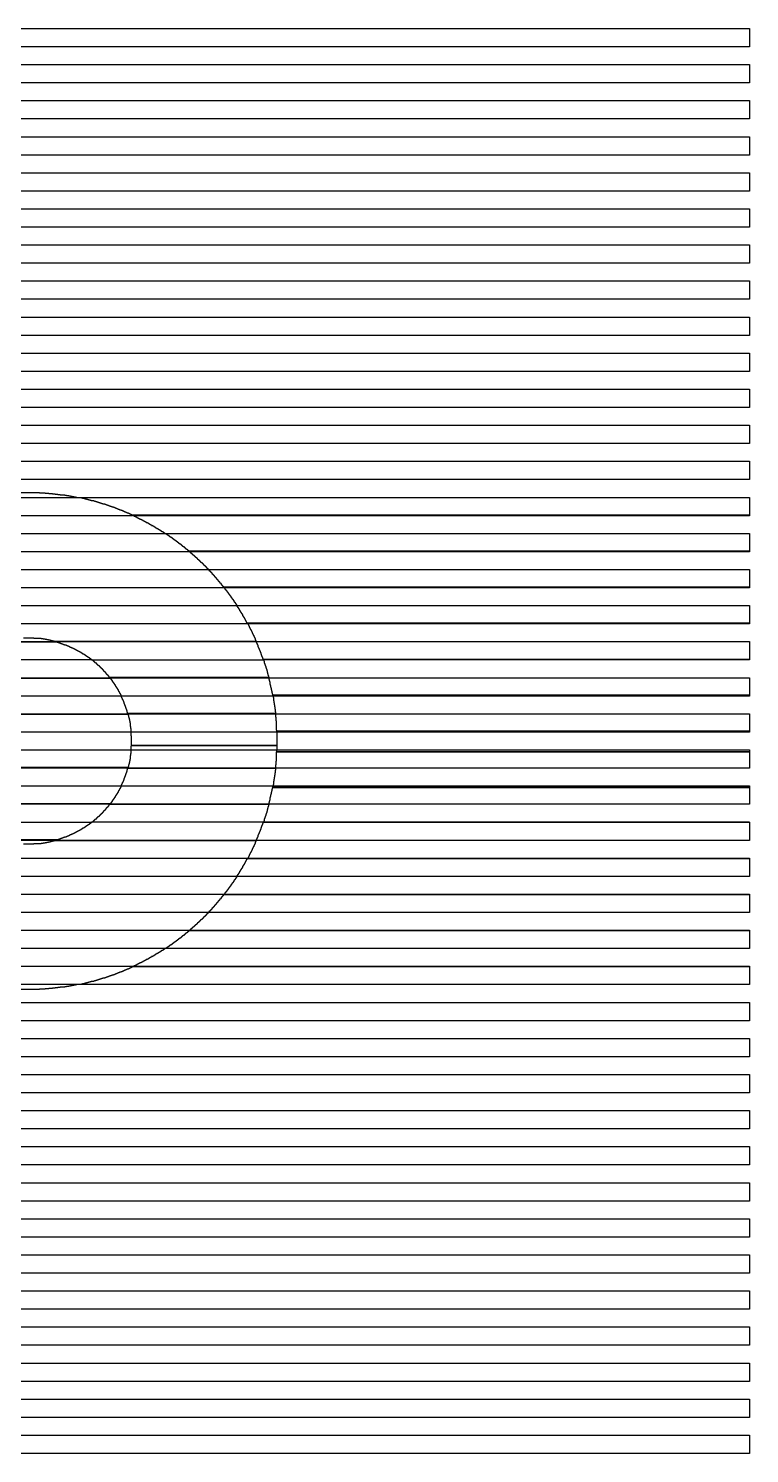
# Model space of a CAD drawing. Extents: x 600 to 5400, y 629 to 5370.
# Drawn here: x 3000 to 5400, y 629 to 5370 of the extents above; entities that cross this region are included whole.
import ezdxf

# ---------------------------------------------------------------- set-up
doc = ezdxf.new("R2010")
doc.units = 0
doc.layers.add('LG_02_W1000_ZP600_INV_LG', color=5, linetype='CONTINUOUS')

msp = doc.modelspace()

# ---------------------------------------------------------------- linework, layer by layer
at = {"layer": 'LG_02_W1000_ZP600_INV_LG'}
for points in [[(5400, 5370), (5400, 5309), (600, 5309), (600, 5370)], [(5400, 5250), (5400, 5189), (600, 5189), (600, 5250)], [(5400, 5130), (5400, 5069), (600, 5069), (600, 5130)], [(5400, 5010), (5400, 4949), (600, 4949), (600, 5010)], [(5400, 4890), (5400, 4829), (600, 4829), (600, 4890)], [(5400, 4770), (5400, 4709), (600, 4709), (600, 4770)], [(5400, 4650), (5400, 4589), (600, 4589), (600, 4650)], [(5400, 4530), (5400, 4469), (600, 4469), (600, 4530)], [(5400, 4410), (5400, 4349), (600, 4349), (600, 4410)], [(5400, 4290), (5400, 4229), (600, 4229), (600, 4290)], [(5400, 4170), (5400, 4109), (600, 4109), (600, 4170)], [(5400, 4050), (5400, 3989), (600, 3989), (600, 4050)], [(5400, 3930), (5400, 3869), (600, 3869), (600, 3930)], [(5400, 2130), (5400, 2069), (600, 2069), (600, 2130)], [(5400, 2010), (5400, 1949), (600, 1949), (600, 2010)], [(5400, 1890), (5400, 1829), (600, 1829), (600, 1890)], [(5400, 1770), (5400, 1709), (600, 1709), (600, 1770)], [(5400, 1650), (5400, 1589), (600, 1589), (600, 1650)], [(5400, 1530), (5400, 1469), (600, 1469), (600, 1530)], [(5400, 1410), (5400, 1349), (600, 1349), (600, 1410)], [(5400, 1290), (5400, 1229), (600, 1229), (600, 1290)], [(5400, 1170), (5400, 1109), (600, 1109), (600, 1170)], [(5400, 1050), (5400, 989), (600, 989), (600, 1050)], [(5400, 930), (5400, 869), (600, 869), (600, 930)], [(5400, 810), (5400, 749), (600, 749), (600, 810)], [(5400, 690), (5400, 629), (600, 629), (600, 690)]]:
    msp.add_lwpolyline(points, close=True, dxfattribs=at)
for points in [[(2964, 3826), (3037, 3826), (3037, 3825), (3055, 3825), (3055, 3824), (3068, 3824), (3068, 3823), (3080, 3823), (3080, 3822), (3089, 3822), (3089, 3821), (3098, 3821), (3098, 3820), (3106, 3820), (3106, 3819), (3114, 3819), (3114, 3818), (3121, 3818), (3121, 3817), (3127, 3817), (3127, 3816), (3134, 3816), (3134, 3815), (3140, 3815), (3140, 3814), (3145, 3814), (3145, 3813), (3151, 3813), (3151, 3812), (3156, 3812), (3156, 3811), (3161, 3811), (3161, 3810), (5400, 3810), (5400, 3751), (3344, 3751), (3344, 3752), (3342, 3752), (3342, 3753), (3340, 3753), (3340, 3754), (3337, 3754), (3337, 3755), (3335, 3755), (3335, 3756), (3333, 3756), (3333, 3757), (3331, 3757), (3331, 3758), (3328, 3758), (3328, 3759), (3326, 3759), (3326, 3760), (3324, 3760), (3324, 3761), (3321, 3761), (3321, 3762), (3319, 3762), (3319, 3763), (3317, 3763), (3317, 3764), (3314, 3764), (3314, 3765), (3312, 3765), (3312, 3766), (3309, 3766), (3309, 3767), (3307, 3767), (3307, 3768), (3304, 3768), (3304, 3769), (3302, 3769), (3302, 3770), (3299, 3770), (3299, 3771), (3296, 3771), (3296, 3772), (3294, 3772), (3294, 3773), (3291, 3773), (3291, 3774), (3289, 3774), (3289, 3775), (3286, 3775), (3286, 3776), (3283, 3776), (3283, 3777), (3280, 3777), (3280, 3778), (3278, 3778), (3278, 3779), (3275, 3779), (3275, 3780), (3272, 3780), (3272, 3781), (3269, 3781), (3269, 3782), (3266, 3782), (3266, 3783), (3263, 3783), (3263, 3784), (3260, 3784), (3260, 3785), (3257, 3785), (3257, 3786), (3254, 3786), (3254, 3787), (3251, 3787), (3251, 3788), (3248, 3788), (3248, 3789), (3244, 3789), (3244, 3790), (3241, 3790), (3241, 3791), (3238, 3791), (3238, 3792), (3234, 3792), (3234, 3793), (3231, 3793), (3231, 3794), (3228, 3794), (3228, 3795), (3224, 3795), (3224, 3796), (3220, 3796), (3220, 3797), (3217, 3797), (3217, 3798), (3213, 3798), (3213, 3799), (3209, 3799), (3209, 3800), (3205, 3800), (3205, 3801), (3201, 3801), (3201, 3802), (3197, 3802), (3197, 3803), (3193, 3803), (3193, 3804), (3189, 3804), (3189, 3805), (3185, 3805), (3185, 3806), (3180, 3806), (3180, 3807), (3176, 3807), (3176, 3808), (3171, 3808), (3171, 3809), (2830, 3809)], [(2655, 3750), (3346, 3750), (3346, 3751), (5400, 3751), (5400, 3749), (3351, 3749), (3351, 3748), (3353, 3748), (3353, 3747), (3355, 3747), (3355, 3746), (3357, 3746), (3357, 3745), (3359, 3745), (3359, 3744), (3361, 3744), (3361, 3743), (3363, 3743), (3363, 3742), (3365, 3742), (3365, 3741), (3367, 3741), (3367, 3740), (3369, 3740), (3369, 3739), (3371, 3739), (3371, 3738), (3373, 3738), (3373, 3737), (3375, 3737), (3375, 3736), (3377, 3736), (3377, 3735), (3379, 3735), (3379, 3734), (3381, 3734), (3381, 3733), (3383, 3733), (3383, 3732), (3385, 3732), (3385, 3731), (3387, 3731), (3387, 3730), (3389, 3730), (3389, 3729), (3391, 3729), (3391, 3728), (3392, 3728), (3392, 3727), (3394, 3727), (3394, 3726), (3396, 3726), (3396, 3725), (3398, 3725), (3398, 3724), (3400, 3724), (3400, 3723), (3402, 3723), (3402, 3722), (3403, 3722), (3403, 3721), (3405, 3721), (3405, 3720), (3407, 3720), (3407, 3719), (3409, 3719), (3409, 3718), (3410, 3718), (3410, 3717), (3412, 3717), (3412, 3716), (3414, 3716), (3414, 3715), (3416, 3715), (3416, 3714), (3417, 3714), (3417, 3713), (3419, 3713), (3419, 3712), (3421, 3712), (3421, 3711), (3422, 3711), (3422, 3710), (3424, 3710), (3424, 3709), (3426, 3709), (3426, 3708), (3427, 3708), (3427, 3707), (3429, 3707), (3429, 3706), (3431, 3706), (3431, 3705), (3432, 3705), (3432, 3704), (3434, 3704), (3434, 3703), (3436, 3703), (3436, 3702), (3437, 3702), (3437, 3701), (3439, 3701), (3439, 3700), (3440, 3700), (3440, 3699), (3442, 3699), (3442, 3698), (3444, 3698), (3444, 3697), (3445, 3697), (3445, 3696), (3447, 3696), (3447, 3695), (3448, 3695), (3448, 3694), (3450, 3694), (3450, 3693), (3451, 3693), (3451, 3692), (3453, 3692), (3453, 3691), (3454, 3691), (3454, 3690), (5400, 3690), (5400, 3631), (3534, 3631), (3534, 3632), (3532, 3632), (3532, 3633), (3531, 3633), (3531, 3634), (3530, 3634), (3530, 3635), (3529, 3635), (3529, 3636), (3528, 3636), (3528, 3637), (3526, 3637), (3526, 3638), (3525, 3638), (3525, 3639), (3524, 3639), (3524, 3640), (3523, 3640), (3523, 3641), (3521, 3641), (3521, 3642), (3520, 3642), (3520, 3643), (3519, 3643), (3519, 3644), (3518, 3644), (3518, 3645), (3517, 3645), (3517, 3646), (3515, 3646), (3515, 3647), (3514, 3647), (3514, 3648), (3513, 3648), (3513, 3649), (3511, 3649), (3511, 3650), (3510, 3650), (3510, 3651), (3509, 3651), (3509, 3652), (3508, 3652), (3508, 3653), (3506, 3653), (3506, 3654), (3505, 3654), (3505, 3655), (3504, 3655), (3504, 3656), (3502, 3656), (3502, 3657), (3501, 3657), (3501, 3658), (3500, 3658), (3500, 3659), (3498, 3659), (3498, 3660), (3497, 3660), (3497, 3661), (3496, 3661), (3496, 3662), (3494, 3662), (3494, 3663), (3493, 3663), (3493, 3664), (3492, 3664), (3492, 3665), (3490, 3665), (3490, 3666), (3489, 3666), (3489, 3667), (3488, 3667), (3488, 3668), (3486, 3668), (3486, 3669), (3485, 3669), (3485, 3670), (3484, 3670), (3484, 3671), (3482, 3671), (3482, 3672), (3481, 3672), (3481, 3673), (3479, 3673), (3479, 3674), (3478, 3674), (3478, 3675), (3477, 3675), (3477, 3676), (3475, 3676), (3475, 3677), (3474, 3677), (3474, 3678), (3472, 3678), (3472, 3679), (3471, 3679), (3471, 3680), (3469, 3680), (3469, 3681), (3468, 3681), (3468, 3682), (3466, 3682), (3466, 3683), (3465, 3683), (3465, 3684), (3463, 3684), (3463, 3685), (3462, 3685), (3462, 3686), (3461, 3686), (3461, 3687), (3459, 3687), (3459, 3688), (3458, 3688), (3458, 3689), (2543, 3689)], [(2466, 3630), (3535, 3630), (3535, 3631), (5400, 3631), (5400, 3629), (3537, 3629), (3537, 3628), (3538, 3628), (3538, 3627), (3539, 3627), (3539, 3626), (3541, 3626), (3541, 3625), (3542, 3625), (3542, 3624), (3543, 3624), (3543, 3623), (3544, 3623), (3544, 3622), (3545, 3622), (3545, 3621), (3546, 3621), (3546, 3620), (3547, 3620), (3547, 3619), (3549, 3619), (3549, 3618), (3550, 3618), (3550, 3617), (3551, 3617), (3551, 3616), (3552, 3616), (3552, 3615), (3553, 3615), (3553, 3614), (3554, 3614), (3554, 3613), (3555, 3613), (3555, 3612), (3556, 3612), (3556, 3611), (3558, 3611), (3558, 3610), (3559, 3610), (3559, 3609), (3560, 3609), (3560, 3608), (3561, 3608), (3561, 3607), (3562, 3607), (3562, 3606), (3563, 3606), (3563, 3605), (3564, 3605), (3564, 3604), (3565, 3604), (3565, 3603), (3566, 3603), (3566, 3602), (3567, 3602), (3567, 3601), (3568, 3601), (3568, 3600), (3569, 3600), (3569, 3599), (3570, 3599), (3570, 3598), (3571, 3598), (3571, 3597), (3572, 3597), (3572, 3596), (3574, 3596), (3574, 3595), (3575, 3595), (3575, 3594), (3576, 3594), (3576, 3593), (3577, 3593), (3577, 3592), (3578, 3592), (3578, 3591), (3579, 3591), (3579, 3590), (3580, 3590), (3580, 3589), (3581, 3589), (3581, 3588), (3582, 3588), (3582, 3587), (3583, 3587), (3583, 3586), (3584, 3586), (3584, 3585), (3585, 3585), (3585, 3584), (3586, 3584), (3586, 3583), (3587, 3583), (3587, 3582), (3588, 3582), (3588, 3581), (3589, 3581), (3589, 3580), (3590, 3580), (3590, 3579), (3591, 3579), (3591, 3578), (3592, 3578), (3592, 3577), (3593, 3577), (3593, 3576), (3594, 3576), (3594, 3575), (3595, 3575), (3595, 3574), (3596, 3574), (3596, 3573), (3597, 3573), (3597, 3571), (3598, 3571), (3598, 3570), (5400, 3570), (5400, 3511), (3650, 3511), (3650, 3512), (3649, 3512), (3649, 3513), (3648, 3513), (3648, 3514), (3647, 3514), (3647, 3516), (3646, 3516), (3646, 3517), (3645, 3517), (3645, 3518), (3644, 3518), (3644, 3519), (3643, 3519), (3643, 3520), (3642, 3520), (3642, 3522), (3641, 3522), (3641, 3523), (3640, 3523), (3640, 3524), (3639, 3524), (3639, 3525), (3638, 3525), (3638, 3527), (3637, 3527), (3637, 3528), (3636, 3528), (3636, 3529), (3635, 3529), (3635, 3530), (3634, 3530), (3634, 3531), (3633, 3531), (3633, 3533), (3632, 3533), (3632, 3534), (3631, 3534), (3631, 3535), (3630, 3535), (3630, 3536), (3629, 3536), (3629, 3537), (3628, 3537), (3628, 3538), (3627, 3538), (3627, 3540), (3626, 3540), (3626, 3541), (3625, 3541), (3625, 3542), (3624, 3542), (3624, 3543), (3623, 3543), (3623, 3544), (3622, 3544), (3622, 3545), (3621, 3545), (3621, 3546), (3620, 3546), (3620, 3548), (3619, 3548), (3619, 3549), (3618, 3549), (3618, 3550), (3617, 3550), (3617, 3551), (3616, 3551), (3616, 3552), (3615, 3552), (3615, 3553), (3614, 3553), (3614, 3554), (3613, 3554), (3613, 3555), (3612, 3555), (3612, 3557), (3611, 3557), (3611, 3558), (3610, 3558), (3610, 3559), (3609, 3559), (3609, 3560), (3608, 3560), (3608, 3561), (3607, 3561), (3607, 3562), (3606, 3562), (3606, 3563), (3605, 3563), (3605, 3564), (3604, 3564), (3604, 3565), (3603, 3565), (3603, 3566), (3602, 3566), (3602, 3567), (3601, 3567), (3601, 3568), (3600, 3568), (3600, 3569), (2401, 3569)], [(2351, 3510), (3650, 3510), (3650, 3511), (5400, 3511), (5400, 3509), (3652, 3509), (3652, 3508), (3653, 3508), (3653, 3507), (3654, 3507), (3654, 3505), (3655, 3505), (3655, 3504), (3656, 3504), (3656, 3503), (3657, 3503), (3657, 3501), (3658, 3501), (3658, 3500), (3659, 3500), (3659, 3499), (3660, 3499), (3660, 3497), (3661, 3497), (3661, 3496), (3662, 3496), (3662, 3495), (3663, 3495), (3663, 3493), (3664, 3493), (3664, 3492), (3665, 3492), (3665, 3491), (3666, 3491), (3666, 3489), (3667, 3489), (3667, 3488), (3668, 3488), (3668, 3487), (3669, 3487), (3669, 3485), (3670, 3485), (3670, 3484), (3671, 3484), (3671, 3483), (3672, 3483), (3672, 3481), (3673, 3481), (3673, 3480), (3674, 3480), (3674, 3478), (3675, 3478), (3675, 3477), (3676, 3477), (3676, 3476), (3677, 3476), (3677, 3474), (3678, 3474), (3678, 3473), (3679, 3473), (3679, 3471), (3680, 3471), (3680, 3470), (3681, 3470), (3681, 3468), (3682, 3468), (3682, 3467), (3683, 3467), (3683, 3465), (3684, 3465), (3684, 3464), (3685, 3464), (3685, 3462), (3686, 3462), (3686, 3461), (3687, 3461), (3687, 3460), (3688, 3460), (3688, 3458), (3689, 3458), (3689, 3457), (3690, 3457), (3690, 3455), (3691, 3455), (3691, 3453), (3692, 3453), (3692, 3452), (3693, 3452), (3693, 3450), (5400, 3450), (5400, 3391), (3728, 3391), (3728, 3393), (3727, 3393), (3727, 3395), (3726, 3395), (3726, 3397), (3725, 3397), (3725, 3399), (3724, 3399), (3724, 3401), (3723, 3401), (3723, 3402), (3722, 3402), (3722, 3404), (3721, 3404), (3721, 3406), (3720, 3406), (3720, 3408), (3719, 3408), (3719, 3409), (3718, 3409), (3718, 3411), (3717, 3411), (3717, 3413), (3716, 3413), (3716, 3415), (3715, 3415), (3715, 3416), (3714, 3416), (3714, 3418), (3713, 3418), (3713, 3420), (3712, 3420), (3712, 3421), (3711, 3421), (3711, 3423), (3710, 3423), (3710, 3425), (3709, 3425), (3709, 3426), (3708, 3426), (3708, 3428), (3707, 3428), (3707, 3430), (3706, 3430), (3706, 3431), (3705, 3431), (3705, 3433), (3704, 3433), (3704, 3435), (3703, 3435), (3703, 3436), (3702, 3436), (3702, 3438), (3701, 3438), (3701, 3439), (3700, 3439), (3700, 3441), (3699, 3441), (3699, 3443), (3698, 3443), (3698, 3444), (3697, 3444), (3697, 3446), (3696, 3446), (3696, 3447), (3695, 3447), (3695, 3449), (2306, 3449)], [(2272, 3390), (3729, 3390), (3729, 3391), (5400, 3391), (5400, 3389), (3730, 3389), (3730, 3388), (3731, 3388), (3731, 3386), (3732, 3386), (3732, 3384), (3733, 3384), (3733, 3382), (3734, 3382), (3734, 3380), (3735, 3380), (3735, 3378), (3736, 3378), (3736, 3376), (3737, 3376), (3737, 3374), (3738, 3374), (3738, 3372), (3739, 3372), (3739, 3370), (3740, 3370), (3740, 3368), (3741, 3368), (3741, 3366), (3742, 3366), (3742, 3364), (3743, 3364), (3743, 3362), (3744, 3362), (3744, 3360), (3745, 3360), (3745, 3358), (3746, 3358), (3746, 3356), (3747, 3356), (3747, 3354), (3748, 3354), (3748, 3352), (3749, 3352), (3749, 3350), (3750, 3350), (3750, 3347), (3751, 3347), (3751, 3345), (3752, 3345), (3752, 3343), (3753, 3343), (3753, 3341), (3754, 3341), (3754, 3339), (3755, 3339), (3755, 3336), (3756, 3336), (3756, 3334), (3757, 3334), (3757, 3332), (3758, 3332), (3758, 3331), (3085, 3331), (3085, 3332), (3080, 3332), (3080, 3333), (3076, 3333), (3076, 3334), (3072, 3334), (3072, 3335), (3067, 3335), (3067, 3336), (3061, 3336), (3061, 3337), (3056, 3337), (3056, 3338), (3049, 3338), (3049, 3339), (3042, 3339), (3042, 3340), (3032, 3340), (3032, 3341), (3018, 3341), (3018, 3342), (2983, 3342)], [(2913, 3330), (3088, 3330), (3088, 3331), (3758, 3331), (3758, 3330), (5400, 3330), (5400, 3271), (3781, 3271), (3781, 3274), (3780, 3274), (3780, 3277), (3779, 3277), (3779, 3279), (3778, 3279), (3778, 3282), (3777, 3282), (3777, 3285), (3776, 3285), (3776, 3288), (3775, 3288), (3775, 3290), (3774, 3290), (3774, 3293), (3773, 3293), (3773, 3295), (3772, 3295), (3772, 3298), (3771, 3298), (3771, 3301), (3770, 3301), (3770, 3303), (3769, 3303), (3769, 3306), (3768, 3306), (3768, 3308), (3767, 3308), (3767, 3311), (3766, 3311), (3766, 3313), (3765, 3313), (3765, 3316), (3764, 3316), (3764, 3318), (3763, 3318), (3763, 3320), (3762, 3320), (3762, 3323), (3761, 3323), (3761, 3325), (3760, 3325), (3760, 3327), (3759, 3327), (3759, 3329), (2242, 3329)], [(2905, 3329), (3096, 3329), (3096, 3328), (3099, 3328), (3099, 3327), (3102, 3327), (3102, 3326), (3105, 3326), (3105, 3325), (3108, 3325), (3108, 3324), (3111, 3324), (3111, 3323), (3114, 3323), (3114, 3322), (3117, 3322), (3117, 3321), (3120, 3321), (3120, 3320), (3123, 3320), (3123, 3319), (3125, 3319), (3125, 3318), (3128, 3318), (3128, 3317), (3130, 3317), (3130, 3316), (3133, 3316), (3133, 3315), (3135, 3315), (3135, 3314), (3137, 3314), (3137, 3313), (3139, 3313), (3139, 3312), (3142, 3312), (3142, 3311), (3144, 3311), (3144, 3310), (3146, 3310), (3146, 3309), (3148, 3309), (3148, 3308), (3150, 3308), (3150, 3307), (3152, 3307), (3152, 3306), (3154, 3306), (3154, 3305), (3156, 3305), (3156, 3304), (3158, 3304), (3158, 3303), (3160, 3303), (3160, 3302), (3162, 3302), (3162, 3301), (3164, 3301), (3164, 3300), (3166, 3300), (3166, 3299), (3167, 3299), (3167, 3298), (3169, 3298), (3169, 3297), (3171, 3297), (3171, 3296), (3173, 3296), (3173, 3295), (3174, 3295), (3174, 3294), (3176, 3294), (3176, 3293), (3178, 3293), (3178, 3292), (3179, 3292), (3179, 3291), (3181, 3291), (3181, 3290), (3183, 3290), (3183, 3289), (3184, 3289), (3184, 3288), (3186, 3288), (3186, 3287), (3187, 3287), (3187, 3286), (3189, 3286), (3189, 3285), (3190, 3285), (3190, 3284), (3192, 3284), (3192, 3283), (3193, 3283), (3193, 3282), (3195, 3282), (3195, 3281), (3196, 3281), (3196, 3280), (3198, 3280), (3198, 3279), (3199, 3279), (3199, 3278), (3201, 3278), (3201, 3277), (3202, 3277), (3202, 3276), (3203, 3276), (3203, 3275), (3205, 3275), (3205, 3274), (3206, 3274), (3206, 3273), (3207, 3273), (3207, 3272), (3209, 3272), (3209, 3271), (3210, 3271), (3210, 3270), (3782, 3270), (3782, 3271), (5400, 3271), (5400, 3269), (3782, 3269), (3782, 3268), (3783, 3268), (3783, 3265), (3784, 3265), (3784, 3262), (3785, 3262), (3785, 3259), (3786, 3259), (3786, 3256), (3787, 3256), (3787, 3253), (3788, 3253), (3788, 3250), (3789, 3250), (3789, 3247), (3790, 3247), (3790, 3243), (3791, 3243), (3791, 3240), (3792, 3240), (3792, 3237), (3793, 3237), (3793, 3233), (3794, 3233), (3794, 3230), (3795, 3230), (3795, 3227), (3796, 3227), (3796, 3223), (3797, 3223), (3797, 3219), (3798, 3219), (3798, 3216), (3799, 3216), (3799, 3212), (3800, 3212), (3800, 3211), (3269, 3211), (3269, 3213), (3268, 3213), (3268, 3214), (3267, 3214), (3267, 3215), (3266, 3215), (3266, 3216), (3265, 3216), (3265, 3218), (3264, 3218), (3264, 3219), (3263, 3219), (3263, 3220), (3262, 3220), (3262, 3221), (3261, 3221), (3261, 3222), (3260, 3222), (3260, 3224), (3259, 3224), (3259, 3225), (3258, 3225), (3258, 3226), (3257, 3226), (3257, 3227), (3256, 3227), (3256, 3228), (3255, 3228), (3255, 3229), (3254, 3229), (3254, 3230), (3253, 3230), (3253, 3231), (3252, 3231), (3252, 3232), (3251, 3232), (3251, 3234), (3250, 3234), (3250, 3235), (3249, 3235), (3249, 3236), (3248, 3236), (3248, 3237), (3247, 3237), (3247, 3238), (3246, 3238), (3246, 3239), (3245, 3239), (3245, 3240), (3244, 3240), (3244, 3241), (3243, 3241), (3243, 3242), (3242, 3242), (3242, 3243), (3241, 3243), (3241, 3244), (3240, 3244), (3240, 3245), (3239, 3245), (3239, 3246), (3238, 3246), (3238, 3247), (3237, 3247), (3237, 3248), (3236, 3248), (3236, 3249), (3235, 3249), (3235, 3250), (3233, 3250), (3233, 3251), (3232, 3251), (3232, 3252), (3231, 3252), (3231, 3253), (3230, 3253), (3230, 3254), (3229, 3254), (3229, 3255), (3228, 3255), (3228, 3256), (3227, 3256), (3227, 3257), (3226, 3257), (3226, 3258), (3225, 3258), (3225, 3259), (3223, 3259), (3223, 3260), (3222, 3260), (3222, 3261), (3221, 3261), (3221, 3262), (3220, 3262), (3220, 3263), (3219, 3263), (3219, 3264), (3217, 3264), (3217, 3265), (3216, 3265), (3216, 3266), (3215, 3266), (3215, 3267), (3214, 3267), (3214, 3268), (3212, 3268), (3212, 3269), (2789, 3269)], [(2731, 3210), (3270, 3210), (3270, 3211), (3800, 3211), (3800, 3210), (5400, 3210), (5400, 3152), (3813, 3152), (3813, 3155), (3812, 3155), (3812, 3160), (3811, 3160), (3811, 3165), (3810, 3165), (3810, 3170), (3809, 3170), (3809, 3175), (3808, 3175), (3808, 3179), (3807, 3179), (3807, 3184), (3806, 3184), (3806, 3188), (3805, 3188), (3805, 3192), (3804, 3192), (3804, 3196), (3803, 3196), (3803, 3200), (3802, 3200), (3802, 3204), (3801, 3204), (3801, 3208), (3800, 3208), (3800, 3209), (2201, 3209)], [(2729, 3209), (3272, 3209), (3272, 3208), (3273, 3208), (3273, 3206), (3274, 3206), (3274, 3205), (3275, 3205), (3275, 3204), (3276, 3204), (3276, 3202), (3277, 3202), (3277, 3201), (3278, 3201), (3278, 3200), (3279, 3200), (3279, 3198), (3280, 3198), (3280, 3197), (3281, 3197), (3281, 3195), (3282, 3195), (3282, 3194), (3283, 3194), (3283, 3192), (3284, 3192), (3284, 3191), (3285, 3191), (3285, 3189), (3286, 3189), (3286, 3188), (3287, 3188), (3287, 3186), (3288, 3186), (3288, 3185), (3289, 3185), (3289, 3183), (3290, 3183), (3290, 3182), (3291, 3182), (3291, 3180), (3292, 3180), (3292, 3178), (3293, 3178), (3293, 3177), (3294, 3177), (3294, 3175), (3295, 3175), (3295, 3173), (3296, 3173), (3296, 3172), (3297, 3172), (3297, 3170), (3298, 3170), (3298, 3168), (3299, 3168), (3299, 3166), (3300, 3166), (3300, 3165), (3301, 3165), (3301, 3163), (3302, 3163), (3302, 3161), (3303, 3161), (3303, 3159), (3304, 3159), (3304, 3157), (3305, 3157), (3305, 3155), (3306, 3155), (3306, 3153), (3307, 3153), (3307, 3151), (3308, 3151), (3308, 3150), (3813, 3150), (3813, 3152), (5400, 3152), (5400, 3149), (3814, 3149), (3814, 3144), (3815, 3144), (3815, 3139), (3816, 3139), (3816, 3133), (3817, 3133), (3817, 3126), (3818, 3126), (3818, 3120), (3819, 3120), (3819, 3113), (3820, 3113), (3820, 3105), (3821, 3105), (3821, 3097), (3822, 3097), (3822, 3091), (3330, 3091), (3330, 3095), (3329, 3095), (3329, 3098), (3328, 3098), (3328, 3101), (3327, 3101), (3327, 3104), (3326, 3104), (3326, 3107), (3325, 3107), (3325, 3110), (3324, 3110), (3324, 3113), (3323, 3113), (3323, 3116), (3322, 3116), (3322, 3119), (3321, 3119), (3321, 3122), (3320, 3122), (3320, 3124), (3319, 3124), (3319, 3127), (3318, 3127), (3318, 3129), (3317, 3129), (3317, 3132), (3316, 3132), (3316, 3134), (3315, 3134), (3315, 3136), (3314, 3136), (3314, 3138), (3313, 3138), (3313, 3141), (3312, 3141), (3312, 3143), (3311, 3143), (3311, 3145), (3310, 3145), (3310, 3147), (3309, 3147), (3309, 3149), (2692, 3149)], [(2670, 3090), (3331, 3090), (3331, 3091), (3822, 3091), (3822, 3090), (5400, 3090), (5400, 3032), (3827, 3032), (3827, 3036), (3826, 3036), (3826, 3054), (3825, 3054), (3825, 3067), (3824, 3067), (3824, 3079), (3823, 3079), (3823, 3088), (3822, 3088), (3822, 3089), (2179, 3089)], [(2670, 3089), (3331, 3089), (3331, 3087), (3332, 3087), (3332, 3084), (3333, 3084), (3333, 3079), (3334, 3079), (3334, 3075), (3335, 3075), (3335, 3071), (3336, 3071), (3336, 3066), (3337, 3066), (3337, 3060), (3338, 3060), (3338, 3055), (3339, 3055), (3339, 3048), (3340, 3048), (3340, 3041), (3341, 3041), (3341, 3031), (3342, 3031), (3342, 3030), (3827, 3030), (3827, 3032), (5400, 3032), (5400, 3029), (3827, 3029), (3827, 2984), (3343, 2984), (3343, 3017), (3342, 3017), (3342, 3029), (2659, 3029)], [(2670, 2911), (3331, 2911), (3331, 2910), (3822, 2910), (3822, 2911), (3823, 2911), (3823, 2920), (3824, 2920), (3824, 2932), (3825, 2932), (3825, 2945), (3826, 2945), (3826, 2963), (3827, 2963), (3827, 2964), (5400, 2964), (5400, 2909), (600, 2909)], [(2659, 2970), (3342, 2970), (3342, 2982), (3343, 2982), (3343, 2984), (3827, 2984), (3827, 2970), (5400, 2970), (5400, 2964), (3827, 2964), (3827, 2969), (3342, 2969), (3342, 2968), (3341, 2968), (3341, 2958), (3340, 2958), (3340, 2951), (3339, 2951), (3339, 2944), (3338, 2944), (3338, 2939), (3337, 2939), (3337, 2933), (3336, 2933), (3336, 2928), (3335, 2928), (3335, 2924), (3334, 2924), (3334, 2920), (3333, 2920), (3333, 2915), (3332, 2915), (3332, 2912), (3331, 2912), (3331, 2911), (2670, 2911)], [(2692, 2850), (3309, 2850), (3309, 2852), (3310, 2852), (3310, 2854), (3311, 2854), (3311, 2856), (3312, 2856), (3312, 2858), (3313, 2858), (3313, 2861), (3314, 2861), (3314, 2863), (3315, 2863), (3315, 2865), (3316, 2865), (3316, 2867), (3317, 2867), (3317, 2870), (3318, 2870), (3318, 2872), (3319, 2872), (3319, 2875), (3320, 2875), (3320, 2877), (3321, 2877), (3321, 2880), (3322, 2880), (3322, 2883), (3323, 2883), (3323, 2886), (3324, 2886), (3324, 2889), (3325, 2889), (3325, 2892), (3326, 2892), (3326, 2895), (3327, 2895), (3327, 2898), (3328, 2898), (3328, 2901), (3329, 2901), (3329, 2904), (3330, 2904), (3330, 2908), (3331, 2908), (3331, 2909), (3822, 2909), (3822, 2902), (3821, 2902), (3821, 2894), (3820, 2894), (3820, 2886), (3819, 2886), (3819, 2879), (3818, 2879), (3818, 2873), (3817, 2873), (3817, 2866), (3816, 2866), (3816, 2860), (3815, 2860), (3815, 2855), (3814, 2855), (3814, 2850), (5400, 2850), (5400, 2845), (3813, 2845), (3813, 2849), (3308, 2849), (3308, 2848), (3307, 2848), (3307, 2846), (3306, 2846), (3306, 2844), (3305, 2844), (3305, 2842), (3304, 2842), (3304, 2840), (3303, 2840), (3303, 2838), (3302, 2838), (3302, 2836), (3301, 2836), (3301, 2834), (3300, 2834), (3300, 2833), (3299, 2833), (3299, 2831), (3298, 2831), (3298, 2829), (3297, 2829), (3297, 2827), (3296, 2827), (3296, 2826), (3295, 2826), (3295, 2824), (3294, 2824), (3294, 2822), (3293, 2822), (3293, 2821), (3292, 2821), (3292, 2819), (3291, 2819), (3291, 2817), (3290, 2817), (3290, 2816), (3289, 2816), (3289, 2814), (3288, 2814), (3288, 2813), (3287, 2813), (3287, 2811), (3286, 2811), (3286, 2810), (3285, 2810), (3285, 2808), (3284, 2808), (3284, 2807), (3283, 2807), (3283, 2805), (3282, 2805), (3282, 2804), (3281, 2804), (3281, 2802), (3280, 2802), (3280, 2801), (3279, 2801), (3279, 2799), (3278, 2799), (3278, 2798), (3277, 2798), (3277, 2797), (3276, 2797), (3276, 2795), (3275, 2795), (3275, 2794), (3274, 2794), (3274, 2793), (3273, 2793), (3273, 2791), (2728, 2791)], [(2729, 2791), (3272, 2791), (3272, 2790), (3800, 2790), (3800, 2791), (3801, 2791), (3801, 2795), (3802, 2795), (3802, 2799), (3803, 2799), (3803, 2803), (3804, 2803), (3804, 2807), (3805, 2807), (3805, 2811), (3806, 2811), (3806, 2815), (3807, 2815), (3807, 2820), (3808, 2820), (3808, 2824), (3809, 2824), (3809, 2829), (3810, 2829), (3810, 2834), (3811, 2834), (3811, 2839), (3812, 2839), (3812, 2844), (3813, 2844), (3813, 2845), (5400, 2845), (5400, 2789), (600, 2789)], [(2789, 2730), (3212, 2730), (3212, 2731), (3214, 2731), (3214, 2732), (3215, 2732), (3215, 2733), (3216, 2733), (3216, 2734), (3217, 2734), (3217, 2735), (3219, 2735), (3219, 2736), (3220, 2736), (3220, 2737), (3221, 2737), (3221, 2738), (3222, 2738), (3222, 2739), (3223, 2739), (3223, 2740), (3225, 2740), (3225, 2741), (3226, 2741), (3226, 2742), (3227, 2742), (3227, 2743), (3228, 2743), (3228, 2744), (3229, 2744), (3229, 2745), (3230, 2745), (3230, 2746), (3231, 2746), (3231, 2747), (3232, 2747), (3232, 2748), (3233, 2748), (3233, 2749), (3235, 2749), (3235, 2750), (3236, 2750), (3236, 2751), (3237, 2751), (3237, 2752), (3238, 2752), (3238, 2753), (3239, 2753), (3239, 2754), (3240, 2754), (3240, 2755), (3241, 2755), (3241, 2756), (3242, 2756), (3242, 2757), (3243, 2757), (3243, 2758), (3244, 2758), (3244, 2759), (3245, 2759), (3245, 2760), (3246, 2760), (3246, 2761), (3247, 2761), (3247, 2762), (3248, 2762), (3248, 2763), (3249, 2763), (3249, 2764), (3250, 2764), (3250, 2765), (3251, 2765), (3251, 2767), (3252, 2767), (3252, 2768), (3253, 2768), (3253, 2769), (3254, 2769), (3254, 2770), (3255, 2770), (3255, 2771), (3256, 2771), (3256, 2772), (3257, 2772), (3257, 2773), (3258, 2773), (3258, 2774), (3259, 2774), (3259, 2775), (3260, 2775), (3260, 2777), (3261, 2777), (3261, 2778), (3262, 2778), (3262, 2779), (3263, 2779), (3263, 2780), (3264, 2780), (3264, 2781), (3265, 2781), (3265, 2783), (3266, 2783), (3266, 2784), (3267, 2784), (3267, 2785), (3268, 2785), (3268, 2786), (3269, 2786), (3269, 2788), (3270, 2788), (3270, 2789), (3800, 2789), (3800, 2787), (3799, 2787), (3799, 2783), (3798, 2783), (3798, 2780), (3797, 2780), (3797, 2776), (3796, 2776), (3796, 2772), (3795, 2772), (3795, 2769), (3794, 2769), (3794, 2766), (3793, 2766), (3793, 2762), (3792, 2762), (3792, 2759), (3791, 2759), (3791, 2756), (3790, 2756), (3790, 2752), (3789, 2752), (3789, 2749), (3788, 2749), (3788, 2746), (3787, 2746), (3787, 2743), (3786, 2743), (3786, 2740), (3785, 2740), (3785, 2737), (3784, 2737), (3784, 2734), (3783, 2734), (3783, 2731), (3782, 2731), (3782, 2730), (5400, 2730), (5400, 2729), (3210, 2729), (3210, 2728), (3209, 2728), (3209, 2727), (3207, 2727), (3207, 2726), (3206, 2726), (3206, 2725), (3205, 2725), (3205, 2724), (3203, 2724), (3203, 2723), (3202, 2723), (3202, 2722), (3201, 2722), (3201, 2721), (3199, 2721), (3199, 2720), (3198, 2720), (3198, 2719), (3196, 2719), (3196, 2718), (3195, 2718), (3195, 2717), (3193, 2717), (3193, 2716), (3192, 2716), (3192, 2715), (3190, 2715), (3190, 2714), (3189, 2714), (3189, 2713), (3187, 2713), (3187, 2712), (3186, 2712), (3186, 2711), (3184, 2711), (3184, 2710), (3183, 2710), (3183, 2709), (3181, 2709), (3181, 2708), (3179, 2708), (3179, 2707), (3178, 2707), (3178, 2706), (3176, 2706), (3176, 2705), (3174, 2705), (3174, 2704), (3173, 2704), (3173, 2703), (3171, 2703), (3171, 2702), (3169, 2702), (3169, 2701), (3167, 2701), (3167, 2700), (3166, 2700), (3166, 2699), (3164, 2699), (3164, 2698), (3162, 2698), (3162, 2697), (3160, 2697), (3160, 2696), (3158, 2696), (3158, 2695), (3156, 2695), (3156, 2694), (3154, 2694), (3154, 2693), (3152, 2693), (3152, 2692), (3150, 2692), (3150, 2691), (3148, 2691), (3148, 2690), (3146, 2690), (3146, 2689), (3144, 2689), (3144, 2688), (3142, 2688), (3142, 2687), (3139, 2687), (3139, 2686), (3137, 2686), (3137, 2685), (3135, 2685), (3135, 2684), (3133, 2684), (3133, 2683), (3130, 2683), (3130, 2682), (3128, 2682), (3128, 2681), (3125, 2681), (3125, 2680), (3123, 2680), (3123, 2679), (3120, 2679), (3120, 2678), (3117, 2678), (3117, 2677), (3114, 2677), (3114, 2676), (3111, 2676), (3111, 2675), (3108, 2675), (3108, 2674), (3105, 2674), (3105, 2673), (3102, 2673), (3102, 2672), (3099, 2672), (3099, 2671), (2902, 2671)], [(2905, 2671), (3096, 2671), (3096, 2670), (3759, 2670), (3759, 2672), (3760, 2672), (3760, 2674), (3761, 2674), (3761, 2676), (3762, 2676), (3762, 2679), (3763, 2679), (3763, 2681), (3764, 2681), (3764, 2683), (3765, 2683), (3765, 2686), (3766, 2686), (3766, 2688), (3767, 2688), (3767, 2691), (3768, 2691), (3768, 2693), (3769, 2693), (3769, 2696), (3770, 2696), (3770, 2698), (3771, 2698), (3771, 2701), (3772, 2701), (3772, 2704), (3773, 2704), (3773, 2706), (3774, 2706), (3774, 2709), (3775, 2709), (3775, 2711), (3776, 2711), (3776, 2714), (3777, 2714), (3777, 2717), (3778, 2717), (3778, 2720), (3779, 2720), (3779, 2722), (3780, 2722), (3780, 2725), (3781, 2725), (3781, 2728), (3782, 2728), (3782, 2729), (5400, 2729), (5400, 2669), (600, 2669)], [(2983, 2657), (3018, 2657), (3018, 2658), (3032, 2658), (3032, 2659), (3042, 2659), (3042, 2660), (3049, 2660), (3049, 2661), (3056, 2661), (3056, 2662), (3061, 2662), (3061, 2663), (3067, 2663), (3067, 2664), (3072, 2664), (3072, 2665), (3076, 2665), (3076, 2666), (3080, 2666), (3080, 2667), (3085, 2667), (3085, 2668), (3088, 2668), (3088, 2669), (3758, 2669), (3758, 2667), (3757, 2667), (3757, 2665), (3756, 2665), (3756, 2663), (3755, 2663), (3755, 2660), (3754, 2660), (3754, 2658), (3753, 2658), (3753, 2656), (3752, 2656), (3752, 2654), (3751, 2654), (3751, 2652), (3750, 2652), (3750, 2649), (3749, 2649), (3749, 2647), (3748, 2647), (3748, 2645), (3747, 2645), (3747, 2643), (3746, 2643), (3746, 2641), (3745, 2641), (3745, 2639), (3744, 2639), (3744, 2637), (3743, 2637), (3743, 2635), (3742, 2635), (3742, 2633), (3741, 2633), (3741, 2631), (3740, 2631), (3740, 2629), (3739, 2629), (3739, 2627), (3738, 2627), (3738, 2625), (3737, 2625), (3737, 2623), (3736, 2623), (3736, 2621), (3735, 2621), (3735, 2619), (3734, 2619), (3734, 2617), (3733, 2617), (3733, 2615), (3732, 2615), (3732, 2613), (3731, 2613), (3731, 2611), (3730, 2611), (3730, 2610), (5400, 2610), (5400, 2609), (600, 2609)], [(2306, 2550), (3695, 2550), (3695, 2552), (3696, 2552), (3696, 2553), (3697, 2553), (3697, 2555), (3698, 2555), (3698, 2556), (3699, 2556), (3699, 2558), (3700, 2558), (3700, 2560), (3701, 2560), (3701, 2561), (3702, 2561), (3702, 2563), (3703, 2563), (3703, 2564), (3704, 2564), (3704, 2566), (3705, 2566), (3705, 2568), (3706, 2568), (3706, 2569), (3707, 2569), (3707, 2571), (3708, 2571), (3708, 2573), (3709, 2573), (3709, 2574), (3710, 2574), (3710, 2576), (3711, 2576), (3711, 2578), (3712, 2578), (3712, 2579), (3713, 2579), (3713, 2581), (3714, 2581), (3714, 2583), (3715, 2583), (3715, 2584), (3716, 2584), (3716, 2586), (3717, 2586), (3717, 2588), (3718, 2588), (3718, 2590), (3719, 2590), (3719, 2591), (3720, 2591), (3720, 2593), (3721, 2593), (3721, 2595), (3722, 2595), (3722, 2597), (3723, 2597), (3723, 2598), (3724, 2598), (3724, 2600), (3725, 2600), (3725, 2602), (3726, 2602), (3726, 2604), (3727, 2604), (3727, 2606), (3728, 2606), (3728, 2608), (3729, 2608), (3729, 2609), (5400, 2609), (5400, 2549), (3693, 2549), (3693, 2547), (3692, 2547), (3692, 2546), (3691, 2546), (3691, 2544), (3690, 2544), (3690, 2542), (3689, 2542), (3689, 2541), (3688, 2541), (3688, 2539), (3687, 2539), (3687, 2538), (3686, 2538), (3686, 2537), (3685, 2537), (3685, 2535), (3684, 2535), (3684, 2534), (3683, 2534), (3683, 2532), (3682, 2532), (3682, 2531), (3681, 2531), (3681, 2529), (3680, 2529), (3680, 2528), (3679, 2528), (3679, 2526), (3678, 2526), (3678, 2525), (3677, 2525), (3677, 2523), (3676, 2523), (3676, 2522), (3675, 2522), (3675, 2521), (3674, 2521), (3674, 2519), (3673, 2519), (3673, 2518), (3672, 2518), (3672, 2516), (3671, 2516), (3671, 2515), (3670, 2515), (3670, 2514), (3669, 2514), (3669, 2512), (3668, 2512), (3668, 2511), (3667, 2511), (3667, 2510), (3666, 2510), (3666, 2508), (3665, 2508), (3665, 2507), (3664, 2507), (3664, 2506), (3663, 2506), (3663, 2504), (3662, 2504), (3662, 2503), (3661, 2503), (3661, 2502), (3660, 2502), (3660, 2500), (3659, 2500), (3659, 2499), (3658, 2499), (3658, 2498), (3657, 2498), (3657, 2496), (3656, 2496), (3656, 2495), (3655, 2495), (3655, 2494), (3654, 2494), (3654, 2492), (3653, 2492), (3653, 2491), (3652, 2491), (3652, 2490), (5400, 2490), (5400, 2489), (600, 2489)], [(2401, 2430), (3600, 2430), (3600, 2431), (3601, 2431), (3601, 2432), (3602, 2432), (3602, 2433), (3603, 2433), (3603, 2434), (3604, 2434), (3604, 2435), (3605, 2435), (3605, 2436), (3606, 2436), (3606, 2437), (3607, 2437), (3607, 2438), (3608, 2438), (3608, 2439), (3609, 2439), (3609, 2440), (3610, 2440), (3610, 2441), (3611, 2441), (3611, 2442), (3612, 2442), (3612, 2444), (3613, 2444), (3613, 2445), (3614, 2445), (3614, 2446), (3615, 2446), (3615, 2447), (3616, 2447), (3616, 2448), (3617, 2448), (3617, 2449), (3618, 2449), (3618, 2450), (3619, 2450), (3619, 2451), (3620, 2451), (3620, 2453), (3621, 2453), (3621, 2454), (3622, 2454), (3622, 2455), (3623, 2455), (3623, 2456), (3624, 2456), (3624, 2457), (3625, 2457), (3625, 2458), (3626, 2458), (3626, 2459), (3627, 2459), (3627, 2461), (3628, 2461), (3628, 2462), (3629, 2462), (3629, 2463), (3630, 2463), (3630, 2464), (3631, 2464), (3631, 2465), (3632, 2465), (3632, 2466), (3633, 2466), (3633, 2468), (3634, 2468), (3634, 2469), (3635, 2469), (3635, 2470), (3636, 2470), (3636, 2471), (3637, 2471), (3637, 2472), (3638, 2472), (3638, 2474), (3639, 2474), (3639, 2475), (3640, 2475), (3640, 2476), (3641, 2476), (3641, 2477), (3642, 2477), (3642, 2479), (3643, 2479), (3643, 2480), (3644, 2480), (3644, 2481), (3645, 2481), (3645, 2482), (3646, 2482), (3646, 2483), (3647, 2483), (3647, 2485), (3648, 2485), (3648, 2486), (3649, 2486), (3649, 2487), (3650, 2487), (3650, 2489), (5400, 2489), (5400, 2429), (3598, 2429), (3598, 2428), (3597, 2428), (3597, 2426), (3596, 2426), (3596, 2425), (3595, 2425), (3595, 2424), (3594, 2424), (3594, 2423), (3593, 2423), (3593, 2422), (3592, 2422), (3592, 2421), (3591, 2421), (3591, 2420), (3590, 2420), (3590, 2419), (3589, 2419), (3589, 2418), (3588, 2418), (3588, 2417), (3587, 2417), (3587, 2416), (3586, 2416), (3586, 2415), (3585, 2415), (3585, 2414), (3584, 2414), (3584, 2413), (3583, 2413), (3583, 2412), (3582, 2412), (3582, 2411), (3581, 2411), (3581, 2410), (3580, 2410), (3580, 2409), (3579, 2409), (3579, 2408), (3578, 2408), (3578, 2407), (3577, 2407), (3577, 2406), (3576, 2406), (3576, 2405), (3575, 2405), (3575, 2404), (3574, 2404), (3574, 2403), (3572, 2403), (3572, 2402), (3571, 2402), (3571, 2401), (3570, 2401), (3570, 2400), (3569, 2400), (3569, 2399), (3568, 2399), (3568, 2398), (3567, 2398), (3567, 2397), (3566, 2397), (3566, 2396), (3565, 2396), (3565, 2395), (3564, 2395), (3564, 2394), (3563, 2394), (3563, 2393), (3562, 2393), (3562, 2392), (3561, 2392), (3561, 2391), (3560, 2391), (3560, 2390), (3559, 2390), (3559, 2389), (3558, 2389), (3558, 2388), (3556, 2388), (3556, 2387), (3555, 2387), (3555, 2386), (3554, 2386), (3554, 2385), (3553, 2385), (3553, 2384), (3552, 2384), (3552, 2383), (3551, 2383), (3551, 2382), (3550, 2382), (3550, 2381), (3549, 2381), (3549, 2380), (3547, 2380), (3547, 2379), (3546, 2379), (3546, 2378), (3545, 2378), (3545, 2377), (3544, 2377), (3544, 2376), (3543, 2376), (3543, 2375), (3542, 2375), (3542, 2374), (3541, 2374), (3541, 2373), (3539, 2373), (3539, 2372), (3538, 2372), (3538, 2371), (3537, 2371), (3537, 2370), (5400, 2370), (5400, 2369), (600, 2369)], [(2543, 2310), (3458, 2310), (3458, 2311), (3459, 2311), (3459, 2312), (3461, 2312), (3461, 2313), (3462, 2313), (3462, 2314), (3463, 2314), (3463, 2315), (3465, 2315), (3465, 2316), (3466, 2316), (3466, 2317), (3468, 2317), (3468, 2318), (3469, 2318), (3469, 2319), (3471, 2319), (3471, 2320), (3472, 2320), (3472, 2321), (3474, 2321), (3474, 2322), (3475, 2322), (3475, 2323), (3477, 2323), (3477, 2324), (3478, 2324), (3478, 2325), (3479, 2325), (3479, 2326), (3481, 2326), (3481, 2327), (3482, 2327), (3482, 2328), (3484, 2328), (3484, 2329), (3485, 2329), (3485, 2330), (3486, 2330), (3486, 2331), (3488, 2331), (3488, 2332), (3489, 2332), (3489, 2333), (3490, 2333), (3490, 2334), (3492, 2334), (3492, 2335), (3493, 2335), (3493, 2336), (3494, 2336), (3494, 2337), (3496, 2337), (3496, 2338), (3497, 2338), (3497, 2339), (3498, 2339), (3498, 2340), (3500, 2340), (3500, 2341), (3501, 2341), (3501, 2342), (3502, 2342), (3502, 2343), (3504, 2343), (3504, 2344), (3505, 2344), (3505, 2345), (3506, 2345), (3506, 2346), (3508, 2346), (3508, 2347), (3509, 2347), (3509, 2348), (3510, 2348), (3510, 2349), (3511, 2349), (3511, 2350), (3513, 2350), (3513, 2351), (3514, 2351), (3514, 2352), (3515, 2352), (3515, 2353), (3517, 2353), (3517, 2354), (3518, 2354), (3518, 2355), (3519, 2355), (3519, 2356), (3520, 2356), (3520, 2357), (3521, 2357), (3521, 2358), (3523, 2358), (3523, 2359), (3524, 2359), (3524, 2360), (3525, 2360), (3525, 2361), (3526, 2361), (3526, 2362), (3528, 2362), (3528, 2363), (3529, 2363), (3529, 2364), (3530, 2364), (3530, 2365), (3531, 2365), (3531, 2366), (3532, 2366), (3532, 2367), (3534, 2367), (3534, 2368), (3535, 2368), (3535, 2369), (5400, 2369), (5400, 2309), (3454, 2309), (3454, 2308), (3453, 2308), (3453, 2307), (3451, 2307), (3451, 2306), (3450, 2306), (3450, 2305), (3448, 2305), (3448, 2304), (3447, 2304), (3447, 2303), (3445, 2303), (3445, 2302), (3444, 2302), (3444, 2301), (3442, 2301), (3442, 2300), (3440, 2300), (3440, 2299), (3439, 2299), (3439, 2298), (3437, 2298), (3437, 2297), (3436, 2297), (3436, 2296), (3434, 2296), (3434, 2295), (3432, 2295), (3432, 2294), (3431, 2294), (3431, 2293), (3429, 2293), (3429, 2292), (3427, 2292), (3427, 2291), (3426, 2291), (3426, 2290), (3424, 2290), (3424, 2289), (3422, 2289), (3422, 2288), (3421, 2288), (3421, 2287), (3419, 2287), (3419, 2286), (3417, 2286), (3417, 2285), (3416, 2285), (3416, 2284), (3414, 2284), (3414, 2283), (3412, 2283), (3412, 2282), (3410, 2282), (3410, 2281), (3409, 2281), (3409, 2280), (3407, 2280), (3407, 2279), (3405, 2279), (3405, 2278), (3403, 2278), (3403, 2277), (3402, 2277), (3402, 2276), (3400, 2276), (3400, 2275), (3398, 2275), (3398, 2274), (3396, 2274), (3396, 2273), (3394, 2273), (3394, 2272), (3392, 2272), (3392, 2271), (3391, 2271), (3391, 2270), (3389, 2270), (3389, 2269), (3387, 2269), (3387, 2268), (3385, 2268), (3385, 2267), (3383, 2267), (3383, 2266), (3381, 2266), (3381, 2265), (3379, 2265), (3379, 2264), (3377, 2264), (3377, 2263), (3375, 2263), (3375, 2262), (3373, 2262), (3373, 2261), (3371, 2261), (3371, 2260), (3369, 2260), (3369, 2259), (3367, 2259), (3367, 2258), (3365, 2258), (3365, 2257), (3363, 2257), (3363, 2256), (3361, 2256), (3361, 2255), (3359, 2255), (3359, 2254), (3357, 2254), (3357, 2253), (3355, 2253), (3355, 2252), (3353, 2252), (3353, 2251), (3351, 2251), (3351, 2250), (5400, 2250), (5400, 2249), (600, 2249)], [(2830, 2190), (3171, 2190), (3171, 2191), (3176, 2191), (3176, 2192), (3180, 2192), (3180, 2193), (3185, 2193), (3185, 2194), (3189, 2194), (3189, 2195), (3193, 2195), (3193, 2196), (3197, 2196), (3197, 2197), (3201, 2197), (3201, 2198), (3205, 2198), (3205, 2199), (3209, 2199), (3209, 2200), (3213, 2200), (3213, 2201), (3217, 2201), (3217, 2202), (3220, 2202), (3220, 2203), (3224, 2203), (3224, 2204), (3228, 2204), (3228, 2205), (3231, 2205), (3231, 2206), (3234, 2206), (3234, 2207), (3238, 2207), (3238, 2208), (3241, 2208), (3241, 2209), (3244, 2209), (3244, 2210), (3248, 2210), (3248, 2211), (3251, 2211), (3251, 2212), (3254, 2212), (3254, 2213), (3257, 2213), (3257, 2214), (3260, 2214), (3260, 2215), (3263, 2215), (3263, 2216), (3266, 2216), (3266, 2217), (3269, 2217), (3269, 2218), (3272, 2218), (3272, 2219), (3275, 2219), (3275, 2220), (3278, 2220), (3278, 2221), (3280, 2221), (3280, 2222), (3283, 2222), (3283, 2223), (3286, 2223), (3286, 2224), (3289, 2224), (3289, 2225), (3291, 2225), (3291, 2226), (3294, 2226), (3294, 2227), (3296, 2227), (3296, 2228), (3299, 2228), (3299, 2229), (3302, 2229), (3302, 2230), (3304, 2230), (3304, 2231), (3307, 2231), (3307, 2232), (3309, 2232), (3309, 2233), (3312, 2233), (3312, 2234), (3314, 2234), (3314, 2235), (3317, 2235), (3317, 2236), (3319, 2236), (3319, 2237), (3321, 2237), (3321, 2238), (3324, 2238), (3324, 2239), (3326, 2239), (3326, 2240), (3328, 2240), (3328, 2241), (3331, 2241), (3331, 2242), (3333, 2242), (3333, 2243), (3335, 2243), (3335, 2244), (3337, 2244), (3337, 2245), (3340, 2245), (3340, 2246), (3342, 2246), (3342, 2247), (3344, 2247), (3344, 2248), (3346, 2248), (3346, 2249), (5400, 2249), (5400, 2189), (3161, 2189), (3161, 2188), (3156, 2188), (3156, 2187), (3151, 2187), (3151, 2186), (3145, 2186), (3145, 2185), (3140, 2185), (3140, 2184), (3134, 2184), (3134, 2183), (3127, 2183), (3127, 2182), (3121, 2182), (3121, 2181), (3114, 2181), (3114, 2180), (3106, 2180), (3106, 2179), (3098, 2179), (3098, 2178), (3089, 2178), (3089, 2177), (3080, 2177), (3080, 2176), (3068, 2176), (3068, 2175), (3055, 2175), (3055, 2174), (3037, 2174), (3037, 2173), (2964, 2173)]]:
    msp.add_lwpolyline(points, dxfattribs=at)

doc.saveas('drawing.dxf')
